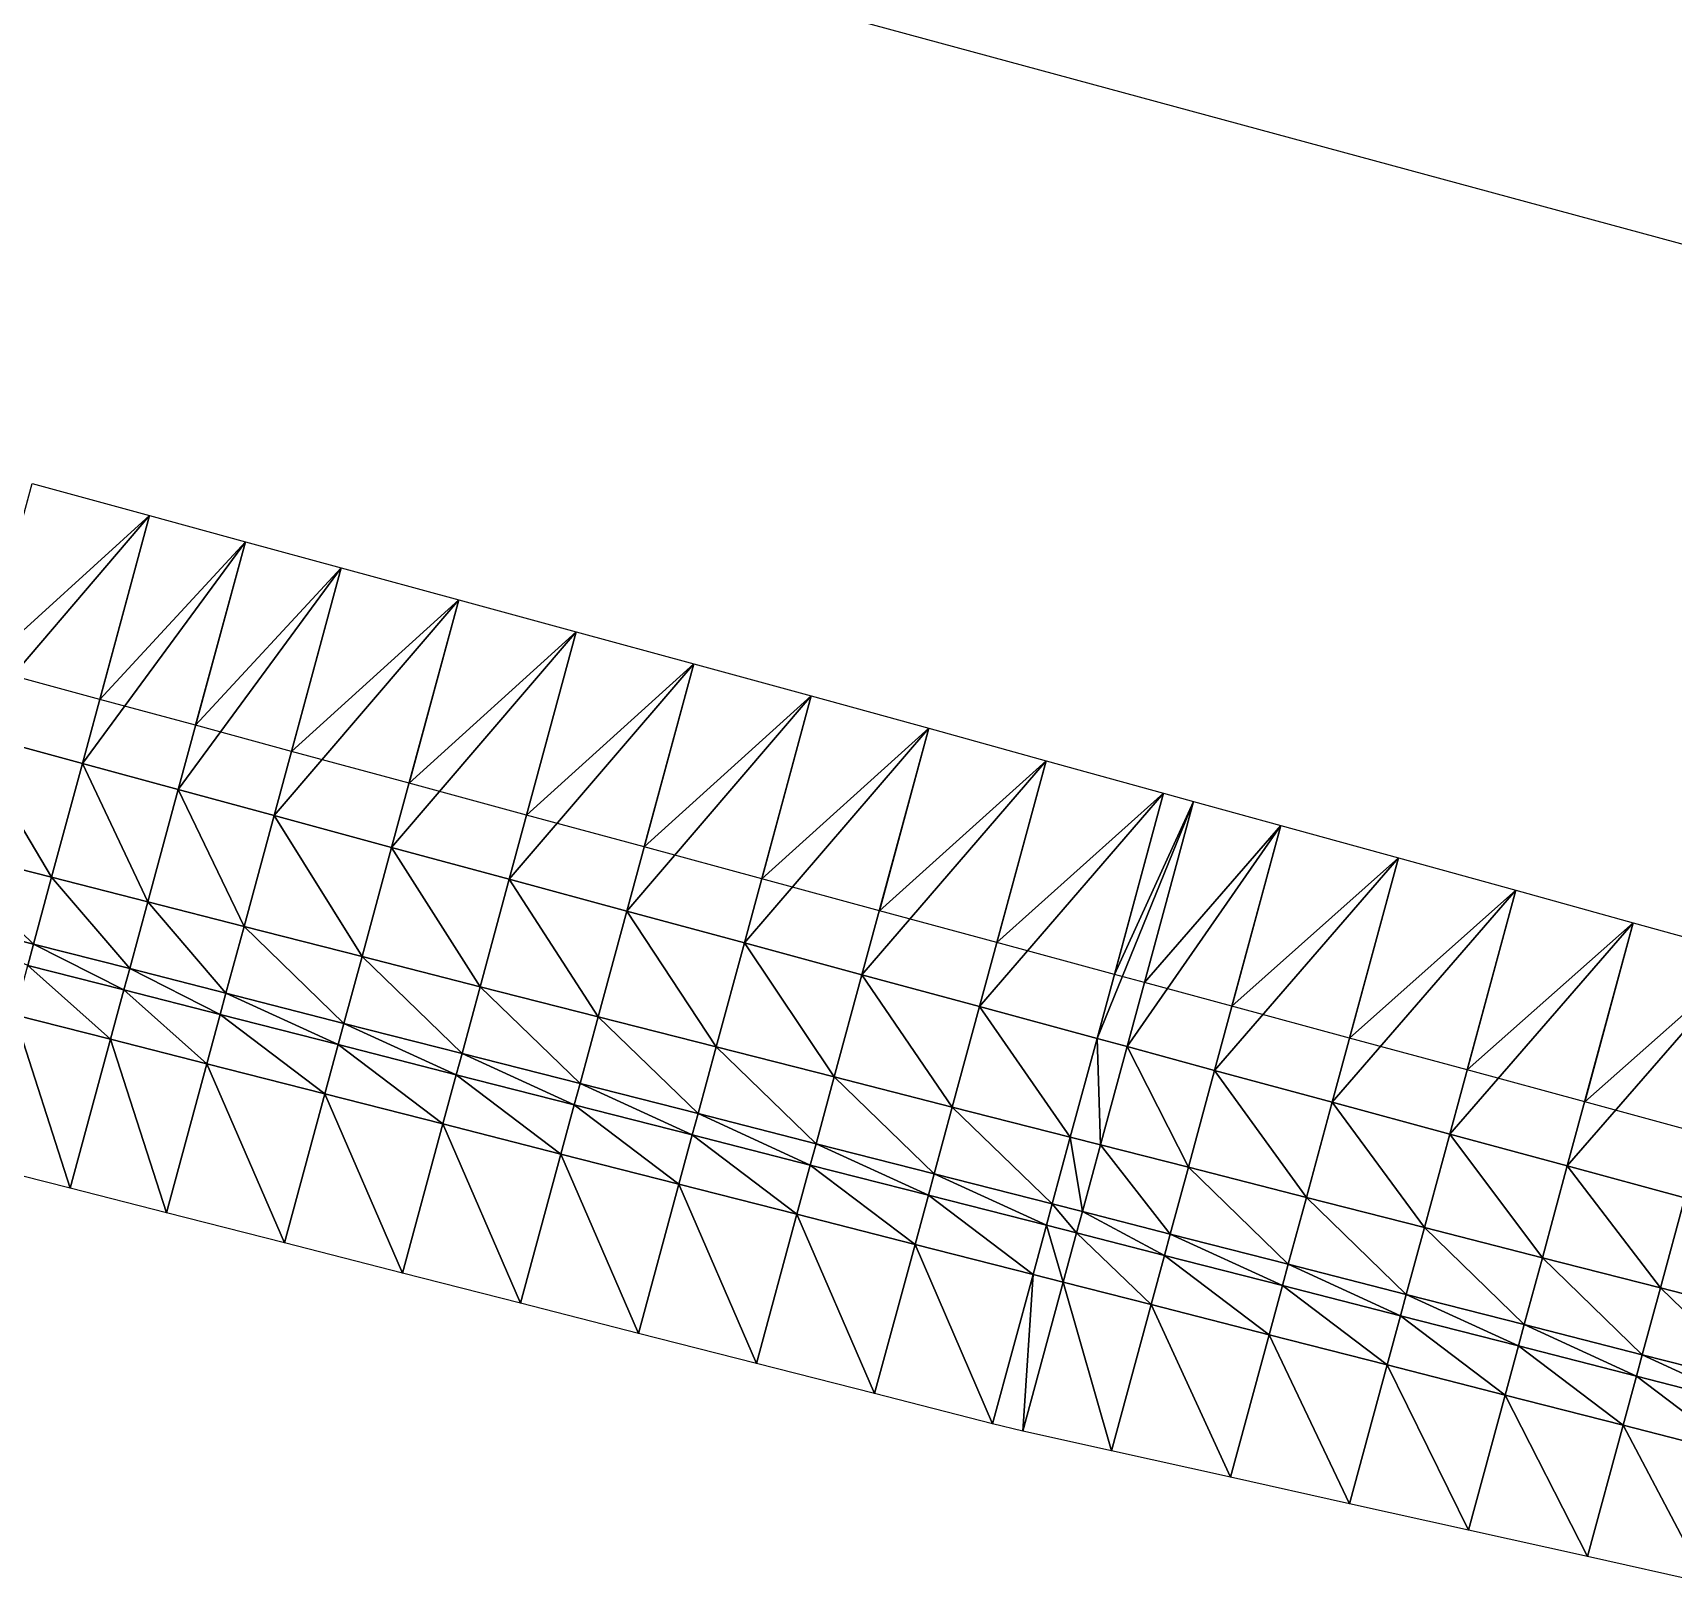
# Model space of a CAD drawing. Header units: metres. Extents: x 1882598 to 1885460, y 3171405 to 3171756.
# Drawn here: x 1884138.92 to 1884152.39, y 3171584.38 to 3171597.11 of the extents above; entities that cross this region are included whole.
import ezdxf

# ---------------------------------------------------------------- set-up
doc = ezdxf.new("R2010")
doc.units = ezdxf.units.M
doc.header["$MEASUREMENT"] = 0
doc.layers.add('Route - 27-28_RD561 IndG - Axe', color=1, linetype='Continuous')
doc.layers.add('Triangles surfaces projet', color=7, linetype='Continuous', true_color=0x848484)

msp = doc.modelspace()

# ---------------------------------------------------------------- linework, layer by layer
at = {"layer": 'Route - 27-28_RD561 IndG - Axe'}
msp.add_line((1883921.327, 3171658.024), (1884164.823, 3171592.026), dxfattribs=at)
at = {"layer": 'Triangles surfaces projet'}
for points in [[(1884138.914, 3171593.409, 150.356), (1884139.879, 3171593.146, 150.349), (1884138.363, 3171591.373, 150.304), (1884138.914, 3171593.409, 150.356)], [(1884139.879, 3171593.146, 150.699), (1884138.505, 3171591.9, 150.667), (1884138.914, 3171593.409, 150.706), (1884139.879, 3171593.146, 150.699)], [(1884138.363, 3171591.373, 150.304), (1884139.879, 3171593.146, 150.349), (1884139.328, 3171591.111, 150.296), (1884138.363, 3171591.373, 150.304)], [(1884139.471, 3171591.638, 150.66), (1884138.505, 3171591.9, 150.667), (1884139.879, 3171593.146, 150.699), (1884139.471, 3171591.638, 150.66)], [(1884140.666, 3171592.932, 150.343), (1884139.328, 3171591.111, 150.296), (1884139.879, 3171593.146, 150.349), (1884140.666, 3171592.932, 150.343)], [(1884140.666, 3171592.932, 150.693), (1884139.471, 3171591.638, 150.66), (1884139.879, 3171593.146, 150.699), (1884140.666, 3171592.932, 150.693)], [(1884139.328, 3171591.111, 150.296), (1884140.666, 3171592.932, 150.343), (1884140.114, 3171590.898, 150.291), (1884139.328, 3171591.111, 150.296)], [(1884140.257, 3171591.425, 150.654), (1884139.471, 3171591.638, 150.66), (1884140.666, 3171592.932, 150.693), (1884140.257, 3171591.425, 150.654)], [(1884141.452, 3171592.718, 150.338), (1884140.114, 3171590.898, 150.291), (1884140.666, 3171592.932, 150.343), (1884141.452, 3171592.718, 150.338)], [(1884141.452, 3171592.718, 150.688), (1884140.257, 3171591.425, 150.654), (1884140.666, 3171592.932, 150.693), (1884141.452, 3171592.718, 150.688)], [(1884141.452, 3171592.718, 150.338), (1884140.901, 3171590.685, 150.285), (1884140.114, 3171590.898, 150.291), (1884141.452, 3171592.718, 150.338)], [(1884141.044, 3171591.211, 150.649), (1884140.257, 3171591.425, 150.654), (1884141.452, 3171592.718, 150.688), (1884141.044, 3171591.211, 150.649)], [(1884140.901, 3171590.685, 150.285), (1884141.452, 3171592.718, 150.338), (1884142.417, 3171592.455, 150.33), (1884140.901, 3171590.685, 150.285)], [(1884142.417, 3171592.455, 150.68), (1884141.044, 3171591.211, 150.649), (1884141.452, 3171592.718, 150.688), (1884142.417, 3171592.455, 150.68)], [(1884140.901, 3171590.685, 150.285), (1884142.417, 3171592.455, 150.33), (1884141.866, 3171590.423, 150.278), (1884140.901, 3171590.685, 150.285)], [(1884142.009, 3171590.95, 150.641), (1884141.044, 3171591.211, 150.649), (1884142.417, 3171592.455, 150.68), (1884142.009, 3171590.95, 150.641)], [(1884142.417, 3171592.455, 150.33), (1884143.382, 3171592.192, 150.323), (1884141.866, 3171590.423, 150.278), (1884142.417, 3171592.455, 150.33)], [(1884143.382, 3171592.192, 150.673), (1884142.009, 3171590.95, 150.641), (1884142.417, 3171592.455, 150.68), (1884143.382, 3171592.192, 150.673)], [(1884142.831, 3171590.162, 150.271), (1884141.866, 3171590.423, 150.278), (1884143.382, 3171592.192, 150.323), (1884142.831, 3171590.162, 150.271)], [(1884142.974, 3171590.688, 150.634), (1884142.009, 3171590.95, 150.641), (1884143.382, 3171592.192, 150.673), (1884142.974, 3171590.688, 150.634)], [(1884144.346, 3171591.929, 150.316), (1884142.831, 3171590.162, 150.271), (1884143.382, 3171592.192, 150.323), (1884144.346, 3171591.929, 150.316)], [(1884144.346, 3171591.929, 150.666), (1884142.974, 3171590.688, 150.634), (1884143.382, 3171592.192, 150.673), (1884144.346, 3171591.929, 150.666)], [(1884143.797, 3171589.9, 150.264), (1884142.831, 3171590.162, 150.271), (1884144.346, 3171591.929, 150.316), (1884143.797, 3171589.9, 150.264)], [(1884143.939, 3171590.427, 150.627), (1884142.974, 3171590.688, 150.634), (1884144.346, 3171591.929, 150.666), (1884143.939, 3171590.427, 150.627)], [(1884143.797, 3171589.9, 150.264), (1884144.346, 3171591.929, 150.316), (1884145.311, 3171591.666, 150.309), (1884143.797, 3171589.9, 150.264)], [(1884145.311, 3171591.666, 150.659), (1884143.939, 3171590.427, 150.627), (1884144.346, 3171591.929, 150.666), (1884145.311, 3171591.666, 150.659)], [(1884143.797, 3171589.9, 150.264), (1884145.311, 3171591.666, 150.309), (1884144.762, 3171589.639, 150.257), (1884143.797, 3171589.9, 150.264)], [(1884144.904, 3171590.165, 150.62), (1884143.939, 3171590.427, 150.627), (1884145.311, 3171591.666, 150.659), (1884144.904, 3171590.165, 150.62)], [(1884145.311, 3171591.666, 150.309), (1884146.275, 3171591.4, 150.302), (1884144.762, 3171589.639, 150.257), (1884145.311, 3171591.666, 150.309)], [(1884146.275, 3171591.4, 150.652), (1884144.904, 3171590.165, 150.62), (1884145.311, 3171591.666, 150.659), (1884146.275, 3171591.4, 150.652)], [(1884139.074, 3171590.177, 149.651), (1884138.105, 3171590.424, 149.648), (1884138.363, 3171591.373, 150.304), (1884139.074, 3171590.177, 149.651)], [(1884139.328, 3171591.111, 150.296), (1884139.074, 3171590.177, 149.651), (1884138.363, 3171591.373, 150.304), (1884139.328, 3171591.111, 150.296)], [(1884144.762, 3171589.639, 150.257), (1884146.275, 3171591.4, 150.302), (1884145.727, 3171589.377, 150.25), (1884144.762, 3171589.639, 150.257)], [(1884145.87, 3171589.903, 150.613), (1884144.904, 3171590.165, 150.62), (1884146.275, 3171591.4, 150.652), (1884145.87, 3171589.903, 150.613)], [(1884145.727, 3171589.377, 150.25), (1884146.275, 3171591.4, 150.302), (1884147.239, 3171591.134, 150.295), (1884145.727, 3171589.377, 150.25)], [(1884147.239, 3171591.134, 150.645), (1884145.87, 3171589.903, 150.613), (1884146.275, 3171591.4, 150.652), (1884147.239, 3171591.134, 150.645)], [(1884139.074, 3171590.177, 149.651), (1884139.328, 3171591.111, 150.296), (1884139.864, 3171589.975, 149.653), (1884139.074, 3171590.177, 149.651)], [(1884140.114, 3171590.898, 150.291), (1884139.864, 3171589.975, 149.653), (1884139.328, 3171591.111, 150.296), (1884140.114, 3171590.898, 150.291)], [(1884146.692, 3171589.115, 150.242), (1884145.727, 3171589.377, 150.25), (1884147.239, 3171591.134, 150.295), (1884146.692, 3171589.115, 150.242)], [(1884146.835, 3171589.642, 150.606), (1884145.87, 3171589.903, 150.613), (1884147.239, 3171591.134, 150.645), (1884146.835, 3171589.642, 150.606)], [(1884146.692, 3171589.115, 150.242), (1884147.239, 3171591.134, 150.295), (1884148.203, 3171590.868, 150.288), (1884146.692, 3171589.115, 150.242)], [(1884148.203, 3171590.868, 150.638), (1884146.835, 3171589.642, 150.606), (1884147.239, 3171591.134, 150.645), (1884148.203, 3171590.868, 150.638)], [(1884140.114, 3171590.898, 150.291), (1884140.654, 3171589.774, 149.655), (1884139.864, 3171589.975, 149.653), (1884140.114, 3171590.898, 150.291)], [(1884140.654, 3171589.774, 149.655), (1884140.114, 3171590.898, 150.291), (1884140.901, 3171590.685, 150.285), (1884140.654, 3171589.774, 149.655)], [(1884146.692, 3171589.115, 150.242), (1884148.203, 3171590.868, 150.288), (1884147.657, 3171588.854, 150.235), (1884146.692, 3171589.115, 150.242)], [(1884147.8, 3171589.38, 150.599), (1884146.835, 3171589.642, 150.606), (1884148.203, 3171590.868, 150.638), (1884147.8, 3171589.38, 150.599)], [(1884147.657, 3171588.854, 150.235), (1884148.203, 3171590.868, 150.288), (1884148.45, 3171590.8, 150.286), (1884147.657, 3171588.854, 150.235)], [(1884148.45, 3171590.8, 150.636), (1884147.8, 3171589.38, 150.599), (1884148.203, 3171590.868, 150.638), (1884148.45, 3171590.8, 150.636)], [(1884140.901, 3171590.685, 150.285), (1884141.623, 3171589.527, 149.658), (1884140.654, 3171589.774, 149.655), (1884140.901, 3171590.685, 150.285)], [(1884141.866, 3171590.423, 150.278), (1884141.623, 3171589.527, 149.658), (1884140.901, 3171590.685, 150.285), (1884141.866, 3171590.423, 150.278)], [(1884147.657, 3171588.854, 150.235), (1884148.45, 3171590.8, 150.286), (1884147.904, 3171588.787, 150.234), (1884147.657, 3171588.854, 150.235)], [(1884148.047, 3171589.313, 150.597), (1884147.8, 3171589.38, 150.599), (1884148.45, 3171590.8, 150.636), (1884148.047, 3171589.313, 150.597)], [(1884148.45, 3171590.8, 150.286), (1884149.167, 3171590.602, 150.28), (1884147.904, 3171588.787, 150.234), (1884148.45, 3171590.8, 150.286)], [(1884149.167, 3171590.602, 150.63), (1884148.047, 3171589.313, 150.597), (1884148.45, 3171590.8, 150.636), (1884149.167, 3171590.602, 150.63)], [(1884147.904, 3171588.787, 150.234), (1884149.167, 3171590.602, 150.28), (1884148.622, 3171588.592, 150.228), (1884147.904, 3171588.787, 150.234)], [(1884148.765, 3171589.119, 150.592), (1884148.047, 3171589.313, 150.597), (1884149.167, 3171590.602, 150.63), (1884148.765, 3171589.119, 150.592)], [(1884150.131, 3171590.336, 150.273), (1884148.622, 3171588.592, 150.228), (1884149.167, 3171590.602, 150.28), (1884150.131, 3171590.336, 150.273)], [(1884150.131, 3171590.336, 150.623), (1884148.765, 3171589.119, 150.592), (1884149.167, 3171590.602, 150.63), (1884150.131, 3171590.336, 150.623)], [(1884137.957, 3171589.875, 149.648), (1884138.105, 3171590.424, 149.648), (1884138.926, 3171589.628, 149.651), (1884137.957, 3171589.875, 149.648)], [(1884139.074, 3171590.177, 149.651), (1884138.926, 3171589.628, 149.651), (1884138.105, 3171590.424, 149.648), (1884139.074, 3171590.177, 149.651)], [(1884142.592, 3171589.279, 149.661), (1884141.623, 3171589.527, 149.658), (1884141.866, 3171590.423, 150.278), (1884142.592, 3171589.279, 149.661)], [(1884142.831, 3171590.162, 150.271), (1884142.592, 3171589.279, 149.661), (1884141.866, 3171590.423, 150.278), (1884142.831, 3171590.162, 150.271)], [(1884148.622, 3171588.592, 150.228), (1884150.131, 3171590.336, 150.273), (1884149.588, 3171588.331, 150.221), (1884148.622, 3171588.592, 150.228)], [(1884149.73, 3171588.857, 150.585), (1884148.765, 3171589.119, 150.592), (1884150.131, 3171590.336, 150.623), (1884149.73, 3171588.857, 150.585)], [(1884149.588, 3171588.331, 150.221), (1884150.131, 3171590.336, 150.273), (1884151.095, 3171590.07, 150.267), (1884149.588, 3171588.331, 150.221)], [(1884151.095, 3171590.07, 150.617), (1884149.73, 3171588.857, 150.585), (1884150.131, 3171590.336, 150.623), (1884151.095, 3171590.07, 150.617)], [(1884139.074, 3171590.177, 149.651), (1884139.716, 3171589.427, 149.653), (1884138.926, 3171589.628, 149.651), (1884139.074, 3171590.177, 149.651)], [(1884139.716, 3171589.427, 149.653), (1884139.074, 3171590.177, 149.651), (1884139.864, 3171589.975, 149.653), (1884139.716, 3171589.427, 149.653)], [(1884142.592, 3171589.279, 149.661), (1884142.831, 3171590.162, 150.271), (1884143.561, 3171589.032, 149.664), (1884142.592, 3171589.279, 149.661)], [(1884142.831, 3171590.162, 150.271), (1884143.797, 3171589.9, 150.264), (1884143.561, 3171589.032, 149.664), (1884142.831, 3171590.162, 150.271)], [(1884150.553, 3171588.069, 150.215), (1884149.588, 3171588.331, 150.221), (1884151.095, 3171590.07, 150.267), (1884150.553, 3171588.069, 150.215)], [(1884150.695, 3171588.595, 150.578), (1884149.73, 3171588.857, 150.585), (1884151.095, 3171590.07, 150.617), (1884150.695, 3171588.595, 150.578)], [(1884150.553, 3171588.069, 150.215), (1884151.095, 3171590.07, 150.267), (1884152.059, 3171589.804, 150.26), (1884150.553, 3171588.069, 150.215)], [(1884152.059, 3171589.804, 150.61), (1884150.695, 3171588.595, 150.578), (1884151.095, 3171590.07, 150.617), (1884152.059, 3171589.804, 150.61)], [(1884137.957, 3171589.875, 149.648), (1884138.926, 3171589.628, 149.651), (1884138.878, 3171589.453, 149.832), (1884137.957, 3171589.875, 149.648)], [(1884140.505, 3171589.225, 149.655), (1884139.716, 3171589.427, 149.653), (1884139.864, 3171589.975, 149.653), (1884140.505, 3171589.225, 149.655)], [(1884140.505, 3171589.225, 149.655), (1884139.864, 3171589.975, 149.653), (1884140.654, 3171589.774, 149.655), (1884140.505, 3171589.225, 149.655)], [(1884143.797, 3171589.9, 150.264), (1884144.53, 3171588.785, 149.667), (1884143.561, 3171589.032, 149.664), (1884143.797, 3171589.9, 150.264)], [(1884144.53, 3171588.785, 149.667), (1884143.797, 3171589.9, 150.264), (1884144.762, 3171589.639, 150.257), (1884144.53, 3171588.785, 149.667)], [(1884140.654, 3171589.774, 149.655), (1884141.474, 3171588.978, 149.658), (1884140.505, 3171589.225, 149.655), (1884140.654, 3171589.774, 149.655)], [(1884140.654, 3171589.774, 149.655), (1884141.623, 3171589.527, 149.658), (1884141.474, 3171588.978, 149.658), (1884140.654, 3171589.774, 149.655)], [(1884150.553, 3171588.069, 150.215), (1884152.059, 3171589.804, 150.26), (1884151.518, 3171587.807, 150.208), (1884150.553, 3171588.069, 150.215)], [(1884151.661, 3171588.334, 150.572), (1884150.695, 3171588.595, 150.578), (1884152.059, 3171589.804, 150.61), (1884151.661, 3171588.334, 150.572)], [(1884152.059, 3171589.804, 150.26), (1884153.023, 3171589.538, 150.253), (1884151.518, 3171587.807, 150.208), (1884152.059, 3171589.804, 150.26)], [(1884153.023, 3171589.538, 150.603), (1884151.661, 3171588.334, 150.572), (1884152.059, 3171589.804, 150.61), (1884153.023, 3171589.538, 150.603)], [(1884138.878, 3171589.453, 149.832), (1884138.926, 3171589.628, 149.651), (1884139.668, 3171589.252, 149.834), (1884138.878, 3171589.453, 149.832)], [(1884139.668, 3171589.252, 149.834), (1884138.926, 3171589.628, 149.651), (1884139.716, 3171589.427, 149.653), (1884139.668, 3171589.252, 149.834)], [(1884144.762, 3171589.639, 150.257), (1884145.5, 3171588.538, 149.67), (1884144.53, 3171588.785, 149.667), (1884144.762, 3171589.639, 150.257)], [(1884144.762, 3171589.639, 150.257), (1884145.727, 3171589.377, 150.25), (1884145.5, 3171588.538, 149.67), (1884144.762, 3171589.639, 150.257)], [(1884142.444, 3171588.731, 149.661), (1884141.474, 3171588.978, 149.658), (1884141.623, 3171589.527, 149.658), (1884142.444, 3171588.731, 149.661)], [(1884142.592, 3171589.279, 149.661), (1884142.444, 3171588.731, 149.661), (1884141.623, 3171589.527, 149.658), (1884142.592, 3171589.279, 149.661)], [(1884151.518, 3171587.807, 150.208), (1884153.023, 3171589.538, 150.253), (1884152.483, 3171587.546, 150.202), (1884151.518, 3171587.807, 150.208)], [(1884152.626, 3171588.072, 150.565), (1884151.661, 3171588.334, 150.572), (1884153.023, 3171589.538, 150.603), (1884152.626, 3171588.072, 150.565)], [(1884138.769, 3171589.049, 150.109), (1884138.878, 3171589.453, 149.832), (1884139.559, 3171588.848, 150.112), (1884138.769, 3171589.049, 150.109)], [(1884139.668, 3171589.252, 149.834), (1884139.559, 3171588.848, 150.112), (1884138.878, 3171589.453, 149.832), (1884139.668, 3171589.252, 149.834)], [(1884139.716, 3171589.427, 149.653), (1884140.458, 3171589.05, 149.837), (1884139.668, 3171589.252, 149.834), (1884139.716, 3171589.427, 149.653)], [(1884140.458, 3171589.05, 149.837), (1884139.716, 3171589.427, 149.653), (1884140.505, 3171589.225, 149.655), (1884140.458, 3171589.05, 149.837)], [(1884146.469, 3171588.291, 149.673), (1884145.5, 3171588.538, 149.67), (1884145.727, 3171589.377, 150.25), (1884146.469, 3171588.291, 149.673)], [(1884145.727, 3171589.377, 150.25), (1884146.692, 3171589.115, 150.242), (1884146.469, 3171588.291, 149.673), (1884145.727, 3171589.377, 150.25)], [(1884140.348, 3171588.646, 150.114), (1884139.559, 3171588.848, 150.112), (1884139.668, 3171589.252, 149.834), (1884140.348, 3171588.646, 150.114)], [(1884139.668, 3171589.252, 149.834), (1884140.458, 3171589.05, 149.837), (1884140.348, 3171588.646, 150.114), (1884139.668, 3171589.252, 149.834)], [(1884141.427, 3171588.803, 149.84), (1884140.458, 3171589.05, 149.837), (1884140.505, 3171589.225, 149.655), (1884141.427, 3171588.803, 149.84)], [(1884141.474, 3171588.978, 149.658), (1884141.427, 3171588.803, 149.84), (1884140.505, 3171589.225, 149.655), (1884141.474, 3171588.978, 149.658)], [(1884143.413, 3171588.484, 149.664), (1884142.444, 3171588.731, 149.661), (1884142.592, 3171589.279, 149.661), (1884143.413, 3171588.484, 149.664)], [(1884142.592, 3171589.279, 149.661), (1884143.561, 3171589.032, 149.664), (1884143.413, 3171588.484, 149.664), (1884142.592, 3171589.279, 149.661)], [(1884146.469, 3171588.291, 149.673), (1884146.692, 3171589.115, 150.242), (1884147.438, 3171588.044, 149.676), (1884146.469, 3171588.291, 149.673)], [(1884147.657, 3171588.854, 150.235), (1884147.438, 3171588.044, 149.676), (1884146.692, 3171589.115, 150.242), (1884147.657, 3171588.854, 150.235)], [(1884139.227, 3171587.624, 150.953), (1884138.437, 3171587.825, 150.95), (1884138.769, 3171589.049, 150.109), (1884139.227, 3171587.624, 150.953)], [(1884139.227, 3171587.624, 150.953), (1884138.769, 3171589.049, 150.109), (1884139.559, 3171588.848, 150.112), (1884139.227, 3171587.624, 150.953)], [(1884140.348, 3171588.646, 150.114), (1884140.458, 3171589.05, 149.837), (1884141.318, 3171588.399, 150.117), (1884140.348, 3171588.646, 150.114)], [(1884140.458, 3171589.05, 149.837), (1884141.427, 3171588.803, 149.84), (1884141.318, 3171588.399, 150.117), (1884140.458, 3171589.05, 149.837)], [(1884141.474, 3171588.978, 149.658), (1884142.396, 3171588.556, 149.843), (1884141.427, 3171588.803, 149.84), (1884141.474, 3171588.978, 149.658)], [(1884142.396, 3171588.556, 149.843), (1884141.474, 3171588.978, 149.658), (1884142.444, 3171588.731, 149.661), (1884142.396, 3171588.556, 149.843)], [(1884144.382, 3171588.237, 149.667), (1884143.413, 3171588.484, 149.664), (1884143.561, 3171589.032, 149.664), (1884144.382, 3171588.237, 149.667)], [(1884144.382, 3171588.237, 149.667), (1884143.561, 3171589.032, 149.664), (1884144.53, 3171588.785, 149.667), (1884144.382, 3171588.237, 149.667)], [(1884140.017, 3171587.422, 150.955), (1884139.227, 3171587.624, 150.953), (1884139.559, 3171588.848, 150.112), (1884140.017, 3171587.422, 150.955)], [(1884140.348, 3171588.646, 150.114), (1884140.017, 3171587.422, 150.955), (1884139.559, 3171588.848, 150.112), (1884140.348, 3171588.646, 150.114)], [(1884142.287, 3171588.152, 150.12), (1884141.318, 3171588.399, 150.117), (1884141.427, 3171588.803, 149.84), (1884142.287, 3171588.152, 150.12)], [(1884142.396, 3171588.556, 149.843), (1884142.287, 3171588.152, 150.12), (1884141.427, 3171588.803, 149.84), (1884142.396, 3171588.556, 149.843)], [(1884144.382, 3171588.237, 149.667), (1884144.53, 3171588.785, 149.667), (1884145.351, 3171587.99, 149.67), (1884144.382, 3171588.237, 149.667)], [(1884145.5, 3171588.538, 149.67), (1884145.351, 3171587.99, 149.67), (1884144.53, 3171588.785, 149.667), (1884145.5, 3171588.538, 149.67)], [(1884147.438, 3171588.044, 149.676), (1884147.657, 3171588.854, 150.235), (1884147.686, 3171587.981, 149.677), (1884147.438, 3171588.044, 149.676)], [(1884147.904, 3171588.787, 150.234), (1884147.686, 3171587.981, 149.677), (1884147.657, 3171588.854, 150.235), (1884147.904, 3171588.787, 150.234)], [(1884147.686, 3171587.981, 149.677), (1884147.904, 3171588.787, 150.234), (1884148.407, 3171587.797, 149.679), (1884147.686, 3171587.981, 149.677)], [(1884148.407, 3171587.797, 149.679), (1884147.904, 3171588.787, 150.234), (1884148.622, 3171588.592, 150.228), (1884148.407, 3171587.797, 149.679)], [(1884142.444, 3171588.731, 149.661), (1884143.365, 3171588.309, 149.846), (1884142.396, 3171588.556, 149.843), (1884142.444, 3171588.731, 149.661)], [(1884143.413, 3171588.484, 149.664), (1884143.365, 3171588.309, 149.846), (1884142.444, 3171588.731, 149.661), (1884143.413, 3171588.484, 149.664)], [(1884140.017, 3171587.422, 150.955), (1884140.348, 3171588.646, 150.114), (1884140.986, 3171587.175, 150.958), (1884140.017, 3171587.422, 150.955)], [(1884140.986, 3171587.175, 150.958), (1884140.348, 3171588.646, 150.114), (1884141.318, 3171588.399, 150.117), (1884140.986, 3171587.175, 150.958)], [(1884142.396, 3171588.556, 149.843), (1884143.256, 3171587.905, 150.123), (1884142.287, 3171588.152, 150.12), (1884142.396, 3171588.556, 149.843)], [(1884143.256, 3171587.905, 150.123), (1884142.396, 3171588.556, 149.843), (1884143.365, 3171588.309, 149.846), (1884143.256, 3171587.905, 150.123)], [(1884145.5, 3171588.538, 149.67), (1884146.32, 3171587.743, 149.673), (1884145.351, 3171587.99, 149.67), (1884145.5, 3171588.538, 149.67)], [(1884146.469, 3171588.291, 149.673), (1884146.32, 3171587.743, 149.673), (1884145.5, 3171588.538, 149.67), (1884146.469, 3171588.291, 149.673)], [(1884148.407, 3171587.797, 149.679), (1884148.622, 3171588.592, 150.228), (1884149.376, 3171587.549, 149.682), (1884148.407, 3171587.797, 149.679)], [(1884149.376, 3171587.549, 149.682), (1884148.622, 3171588.592, 150.228), (1884149.588, 3171588.331, 150.221), (1884149.376, 3171587.549, 149.682)], [(1884141.318, 3171588.399, 150.117), (1884141.955, 3171586.928, 150.961), (1884140.986, 3171587.175, 150.958), (1884141.318, 3171588.399, 150.117)], [(1884141.955, 3171586.928, 150.961), (1884141.318, 3171588.399, 150.117), (1884142.287, 3171588.152, 150.12), (1884141.955, 3171586.928, 150.961)], [(1884143.413, 3171588.484, 149.664), (1884144.334, 3171588.062, 149.849), (1884143.365, 3171588.309, 149.846), (1884143.413, 3171588.484, 149.664)], [(1884144.334, 3171588.062, 149.849), (1884143.413, 3171588.484, 149.664), (1884144.382, 3171588.237, 149.667), (1884144.334, 3171588.062, 149.849)], [(1884144.225, 3171587.658, 150.126), (1884143.256, 3171587.905, 150.123), (1884143.365, 3171588.309, 149.846), (1884144.225, 3171587.658, 150.126)], [(1884143.365, 3171588.309, 149.846), (1884144.334, 3171588.062, 149.849), (1884144.225, 3171587.658, 150.126), (1884143.365, 3171588.309, 149.846)], [(1884147.289, 3171587.495, 149.676), (1884146.32, 3171587.743, 149.673), (1884146.469, 3171588.291, 149.673), (1884147.289, 3171587.495, 149.676)], [(1884147.289, 3171587.495, 149.676), (1884146.469, 3171588.291, 149.673), (1884147.438, 3171588.044, 149.676), (1884147.289, 3171587.495, 149.676)], [(1884149.376, 3171587.549, 149.682), (1884149.588, 3171588.331, 150.221), (1884150.345, 3171587.302, 149.685), (1884149.376, 3171587.549, 149.682)], [(1884149.588, 3171588.331, 150.221), (1884150.553, 3171588.069, 150.215), (1884150.345, 3171587.302, 149.685), (1884149.588, 3171588.331, 150.221)], [(1884141.955, 3171586.928, 150.961), (1884142.287, 3171588.152, 150.12), (1884142.924, 3171586.68, 150.964), (1884141.955, 3171586.928, 150.961)], [(1884142.287, 3171588.152, 150.12), (1884143.256, 3171587.905, 150.123), (1884142.924, 3171586.68, 150.964), (1884142.287, 3171588.152, 150.12)], [(1884144.334, 3171588.062, 149.849), (1884144.382, 3171588.237, 149.667), (1884145.303, 3171587.815, 149.851), (1884144.334, 3171588.062, 149.849)], [(1884145.303, 3171587.815, 149.851), (1884144.382, 3171588.237, 149.667), (1884145.351, 3171587.99, 149.67), (1884145.303, 3171587.815, 149.851)], [(1884144.225, 3171587.658, 150.126), (1884144.334, 3171588.062, 149.849), (1884145.194, 3171587.411, 150.129), (1884144.225, 3171587.658, 150.126)], [(1884145.303, 3171587.815, 149.851), (1884145.194, 3171587.411, 150.129), (1884144.334, 3171588.062, 149.849), (1884145.303, 3171587.815, 149.851)], [(1884146.273, 3171587.568, 149.854), (1884145.303, 3171587.815, 149.851), (1884145.351, 3171587.99, 149.67), (1884146.273, 3171587.568, 149.854)], [(1884145.351, 3171587.99, 149.67), (1884146.32, 3171587.743, 149.673), (1884146.273, 3171587.568, 149.854), (1884145.351, 3171587.99, 149.67)], [(1884147.289, 3171587.495, 149.676), (1884147.438, 3171588.044, 149.676), (1884147.537, 3171587.432, 149.677), (1884147.289, 3171587.495, 149.676)], [(1884147.686, 3171587.981, 149.677), (1884147.537, 3171587.432, 149.677), (1884147.438, 3171588.044, 149.676), (1884147.686, 3171587.981, 149.677)], [(1884148.258, 3171587.248, 149.679), (1884147.537, 3171587.432, 149.677), (1884147.686, 3171587.981, 149.677), (1884148.258, 3171587.248, 149.679)], [(1884147.686, 3171587.981, 149.677), (1884148.407, 3171587.797, 149.679), (1884148.258, 3171587.248, 149.679), (1884147.686, 3171587.981, 149.677)], [(1884151.314, 3171587.054, 149.688), (1884150.345, 3171587.302, 149.685), (1884150.553, 3171588.069, 150.215), (1884151.314, 3171587.054, 149.688)], [(1884151.314, 3171587.054, 149.688), (1884150.553, 3171588.069, 150.215), (1884151.518, 3171587.807, 150.208), (1884151.314, 3171587.054, 149.688)], [(1884142.924, 3171586.68, 150.964), (1884143.256, 3171587.905, 150.123), (1884143.893, 3171586.433, 150.967), (1884142.924, 3171586.68, 150.964)], [(1884143.893, 3171586.433, 150.967), (1884143.256, 3171587.905, 150.123), (1884144.225, 3171587.658, 150.126), (1884143.893, 3171586.433, 150.967)], [(1884145.303, 3171587.815, 149.851), (1884146.163, 3171587.163, 150.132), (1884145.194, 3171587.411, 150.129), (1884145.303, 3171587.815, 149.851)], [(1884146.163, 3171587.163, 150.132), (1884145.303, 3171587.815, 149.851), (1884146.273, 3171587.568, 149.854), (1884146.163, 3171587.163, 150.132)], [(1884146.273, 3171587.568, 149.854), (1884146.32, 3171587.743, 149.673), (1884147.242, 3171587.32, 149.857), (1884146.273, 3171587.568, 149.854)], [(1884147.289, 3171587.495, 149.676), (1884147.242, 3171587.32, 149.857), (1884146.32, 3171587.743, 149.673), (1884147.289, 3171587.495, 149.676)], [(1884149.227, 3171587.001, 149.682), (1884148.258, 3171587.248, 149.679), (1884148.407, 3171587.797, 149.679), (1884149.227, 3171587.001, 149.682)], [(1884148.407, 3171587.797, 149.679), (1884149.376, 3171587.549, 149.682), (1884149.227, 3171587.001, 149.682), (1884148.407, 3171587.797, 149.679)], [(1884151.314, 3171587.054, 149.688), (1884151.518, 3171587.807, 150.208), (1884152.283, 3171586.806, 149.691), (1884151.314, 3171587.054, 149.688)], [(1884151.518, 3171587.807, 150.208), (1884152.483, 3171587.546, 150.202), (1884152.283, 3171586.806, 149.691), (1884151.518, 3171587.807, 150.208)], [(1884144.862, 3171586.186, 150.97), (1884143.893, 3171586.433, 150.967), (1884144.225, 3171587.658, 150.126), (1884144.862, 3171586.186, 150.97)], [(1884144.225, 3171587.658, 150.126), (1884145.194, 3171587.411, 150.129), (1884144.862, 3171586.186, 150.97), (1884144.225, 3171587.658, 150.126)], [(1884146.273, 3171587.568, 149.854), (1884147.132, 3171586.916, 150.135), (1884146.163, 3171587.163, 150.132), (1884146.273, 3171587.568, 149.854)], [(1884147.132, 3171586.916, 150.135), (1884146.273, 3171587.568, 149.854), (1884147.242, 3171587.32, 149.857), (1884147.132, 3171586.916, 150.135)], [(1884147.289, 3171587.495, 149.676), (1884147.489, 3171587.257, 149.858), (1884147.242, 3171587.32, 149.857), (1884147.289, 3171587.495, 149.676)], [(1884147.489, 3171587.257, 149.858), (1884147.289, 3171587.495, 149.676), (1884147.537, 3171587.432, 149.677), (1884147.489, 3171587.257, 149.858)], [(1884149.227, 3171587.001, 149.682), (1884149.376, 3171587.549, 149.682), (1884150.196, 3171586.753, 149.685), (1884149.227, 3171587.001, 149.682)], [(1884149.376, 3171587.549, 149.682), (1884150.345, 3171587.302, 149.685), (1884150.196, 3171586.753, 149.685), (1884149.376, 3171587.549, 149.682)], [(1884152.483, 3171587.546, 150.202), (1884153.251, 3171586.558, 149.693), (1884152.283, 3171586.806, 149.691), (1884152.483, 3171587.546, 150.202)], [(1884144.862, 3171586.186, 150.97), (1884145.194, 3171587.411, 150.129), (1884145.831, 3171585.938, 150.974), (1884144.862, 3171586.186, 150.97)], [(1884145.831, 3171585.938, 150.974), (1884145.194, 3171587.411, 150.129), (1884146.163, 3171587.163, 150.132), (1884145.831, 3171585.938, 150.974)], [(1884147.38, 3171586.853, 150.135), (1884147.132, 3171586.916, 150.135), (1884147.242, 3171587.32, 149.857), (1884147.38, 3171586.853, 150.135)], [(1884147.489, 3171587.257, 149.858), (1884147.38, 3171586.853, 150.135), (1884147.242, 3171587.32, 149.857), (1884147.489, 3171587.257, 149.858)], [(1884147.537, 3171587.432, 149.677), (1884148.211, 3171587.073, 149.86), (1884147.489, 3171587.257, 149.858), (1884147.537, 3171587.432, 149.677)], [(1884147.537, 3171587.432, 149.677), (1884148.258, 3171587.248, 149.679), (1884148.211, 3171587.073, 149.86), (1884147.537, 3171587.432, 149.677)], [(1884148.101, 3171586.669, 150.137), (1884147.38, 3171586.853, 150.135), (1884147.489, 3171587.257, 149.858), (1884148.101, 3171586.669, 150.137)], [(1884148.101, 3171586.669, 150.137), (1884147.489, 3171587.257, 149.858), (1884148.211, 3171587.073, 149.86), (1884148.101, 3171586.669, 150.137)], [(1884148.211, 3171587.073, 149.86), (1884148.258, 3171587.248, 149.679), (1884149.18, 3171586.826, 149.863), (1884148.211, 3171587.073, 149.86)], [(1884149.227, 3171587.001, 149.682), (1884149.18, 3171586.826, 149.863), (1884148.258, 3171587.248, 149.679), (1884149.227, 3171587.001, 149.682)], [(1884151.165, 3171586.505, 149.688), (1884150.196, 3171586.753, 149.685), (1884150.345, 3171587.302, 149.685), (1884151.165, 3171586.505, 149.688)], [(1884151.314, 3171587.054, 149.688), (1884151.165, 3171586.505, 149.688), (1884150.345, 3171587.302, 149.685), (1884151.314, 3171587.054, 149.688)], [(1884145.831, 3171585.938, 150.974), (1884146.163, 3171587.163, 150.132), (1884146.8, 3171585.691, 150.977), (1884145.831, 3171585.938, 150.974)], [(1884146.163, 3171587.163, 150.132), (1884147.132, 3171586.916, 150.135), (1884146.8, 3171585.691, 150.977), (1884146.163, 3171587.163, 150.132)], [(1884148.101, 3171586.669, 150.137), (1884148.211, 3171587.073, 149.86), (1884149.07, 3171586.422, 150.14), (1884148.101, 3171586.669, 150.137)], [(1884149.07, 3171586.422, 150.14), (1884148.211, 3171587.073, 149.86), (1884149.18, 3171586.826, 149.863), (1884149.07, 3171586.422, 150.14)], [(1884152.134, 3171586.257, 149.691), (1884151.165, 3171586.505, 149.688), (1884151.314, 3171587.054, 149.688), (1884152.134, 3171586.257, 149.691)], [(1884151.314, 3171587.054, 149.688), (1884152.283, 3171586.806, 149.691), (1884152.134, 3171586.257, 149.691), (1884151.314, 3171587.054, 149.688)], [(1884146.8, 3171585.691, 150.977), (1884147.132, 3171586.916, 150.135), (1884147.048, 3171585.629, 150.977), (1884146.8, 3171585.691, 150.977)], [(1884147.048, 3171585.629, 150.977), (1884147.132, 3171586.916, 150.135), (1884147.38, 3171586.853, 150.135), (1884147.048, 3171585.629, 150.977)], [(1884149.227, 3171587.001, 149.682), (1884150.149, 3171586.578, 149.866), (1884149.18, 3171586.826, 149.863), (1884149.227, 3171587.001, 149.682)], [(1884150.149, 3171586.578, 149.866), (1884149.227, 3171587.001, 149.682), (1884150.196, 3171586.753, 149.685), (1884150.149, 3171586.578, 149.866)], [(1884147.38, 3171586.853, 150.135), (1884147.776, 3171585.468, 150.963), (1884147.048, 3171585.629, 150.977), (1884147.38, 3171586.853, 150.135)], [(1884147.776, 3171585.468, 150.963), (1884147.38, 3171586.853, 150.135), (1884148.101, 3171586.669, 150.137), (1884147.776, 3171585.468, 150.963)], [(1884149.07, 3171586.422, 150.14), (1884149.18, 3171586.826, 149.863), (1884150.039, 3171586.174, 150.143), (1884149.07, 3171586.422, 150.14)], [(1884150.039, 3171586.174, 150.143), (1884149.18, 3171586.826, 149.863), (1884150.149, 3171586.578, 149.866), (1884150.039, 3171586.174, 150.143)], [(1884153.103, 3171586.009, 149.693), (1884152.134, 3171586.257, 149.691), (1884152.283, 3171586.806, 149.691), (1884153.103, 3171586.009, 149.693)], [(1884152.283, 3171586.806, 149.691), (1884153.251, 3171586.558, 149.693), (1884153.103, 3171586.009, 149.693), (1884152.283, 3171586.806, 149.691)], [(1884147.776, 3171585.468, 150.963), (1884148.101, 3171586.669, 150.137), (1884148.753, 3171585.251, 150.945), (1884147.776, 3171585.468, 150.963)], [(1884148.101, 3171586.669, 150.137), (1884149.07, 3171586.422, 150.14), (1884148.753, 3171585.251, 150.945), (1884148.101, 3171586.669, 150.137)], [(1884150.196, 3171586.753, 149.685), (1884151.117, 3171586.33, 149.87), (1884150.149, 3171586.578, 149.866), (1884150.196, 3171586.753, 149.685)], [(1884151.165, 3171586.505, 149.688), (1884151.117, 3171586.33, 149.87), (1884150.196, 3171586.753, 149.685), (1884151.165, 3171586.505, 149.688)], [(1884151.008, 3171585.926, 150.146), (1884150.039, 3171586.174, 150.143), (1884150.149, 3171586.578, 149.866), (1884151.008, 3171585.926, 150.146)], [(1884151.117, 3171586.33, 149.87), (1884151.008, 3171585.926, 150.146), (1884150.149, 3171586.578, 149.866), (1884151.117, 3171586.33, 149.87)], [(1884152.086, 3171586.082, 149.873), (1884151.117, 3171586.33, 149.87), (1884151.165, 3171586.505, 149.688), (1884152.086, 3171586.082, 149.873)], [(1884152.134, 3171586.257, 149.691), (1884152.086, 3171586.082, 149.873), (1884151.165, 3171586.505, 149.688), (1884152.134, 3171586.257, 149.691)], [(1884148.753, 3171585.251, 150.945), (1884149.07, 3171586.422, 150.14), (1884149.73, 3171585.034, 150.927), (1884148.753, 3171585.251, 150.945)], [(1884149.07, 3171586.422, 150.14), (1884150.039, 3171586.174, 150.143), (1884149.73, 3171585.034, 150.927), (1884149.07, 3171586.422, 150.14)], [(1884151.977, 3171585.678, 150.149), (1884151.008, 3171585.926, 150.146), (1884151.117, 3171586.33, 149.87), (1884151.977, 3171585.678, 150.149)], [(1884151.977, 3171585.678, 150.149), (1884151.117, 3171586.33, 149.87), (1884152.086, 3171586.082, 149.873), (1884151.977, 3171585.678, 150.149)], [(1884153.055, 3171585.833, 149.876), (1884152.086, 3171586.082, 149.873), (1884152.134, 3171586.257, 149.691), (1884153.055, 3171585.833, 149.876)], [(1884153.055, 3171585.833, 149.876), (1884152.134, 3171586.257, 149.691), (1884153.103, 3171586.009, 149.693), (1884153.055, 3171585.833, 149.876)], [(1884149.73, 3171585.034, 150.927), (1884150.039, 3171586.174, 150.143), (1884150.707, 3171584.817, 150.908), (1884149.73, 3171585.034, 150.927)], [(1884150.039, 3171586.174, 150.143), (1884151.008, 3171585.926, 150.146), (1884150.707, 3171584.817, 150.908), (1884150.039, 3171586.174, 150.143)], [(1884152.946, 3171585.43, 150.152), (1884151.977, 3171585.678, 150.149), (1884152.086, 3171586.082, 149.873), (1884152.946, 3171585.43, 150.152)], [(1884152.946, 3171585.43, 150.152), (1884152.086, 3171586.082, 149.873), (1884153.055, 3171585.833, 149.876), (1884152.946, 3171585.43, 150.152)], [(1884151.685, 3171584.6, 150.89), (1884150.707, 3171584.817, 150.908), (1884151.008, 3171585.926, 150.146), (1884151.685, 3171584.6, 150.89)], [(1884151.685, 3171584.6, 150.89), (1884151.008, 3171585.926, 150.146), (1884151.977, 3171585.678, 150.149), (1884151.685, 3171584.6, 150.89)], [(1884152.662, 3171584.382, 150.872), (1884151.685, 3171584.6, 150.89), (1884151.977, 3171585.678, 150.149), (1884152.662, 3171584.382, 150.872)], [(1884152.946, 3171585.43, 150.152), (1884152.662, 3171584.382, 150.872), (1884151.977, 3171585.678, 150.149), (1884152.946, 3171585.43, 150.152)]]:
    msp.add_3dface(points, dxfattribs=at)

doc.saveas('drawing.dxf')
